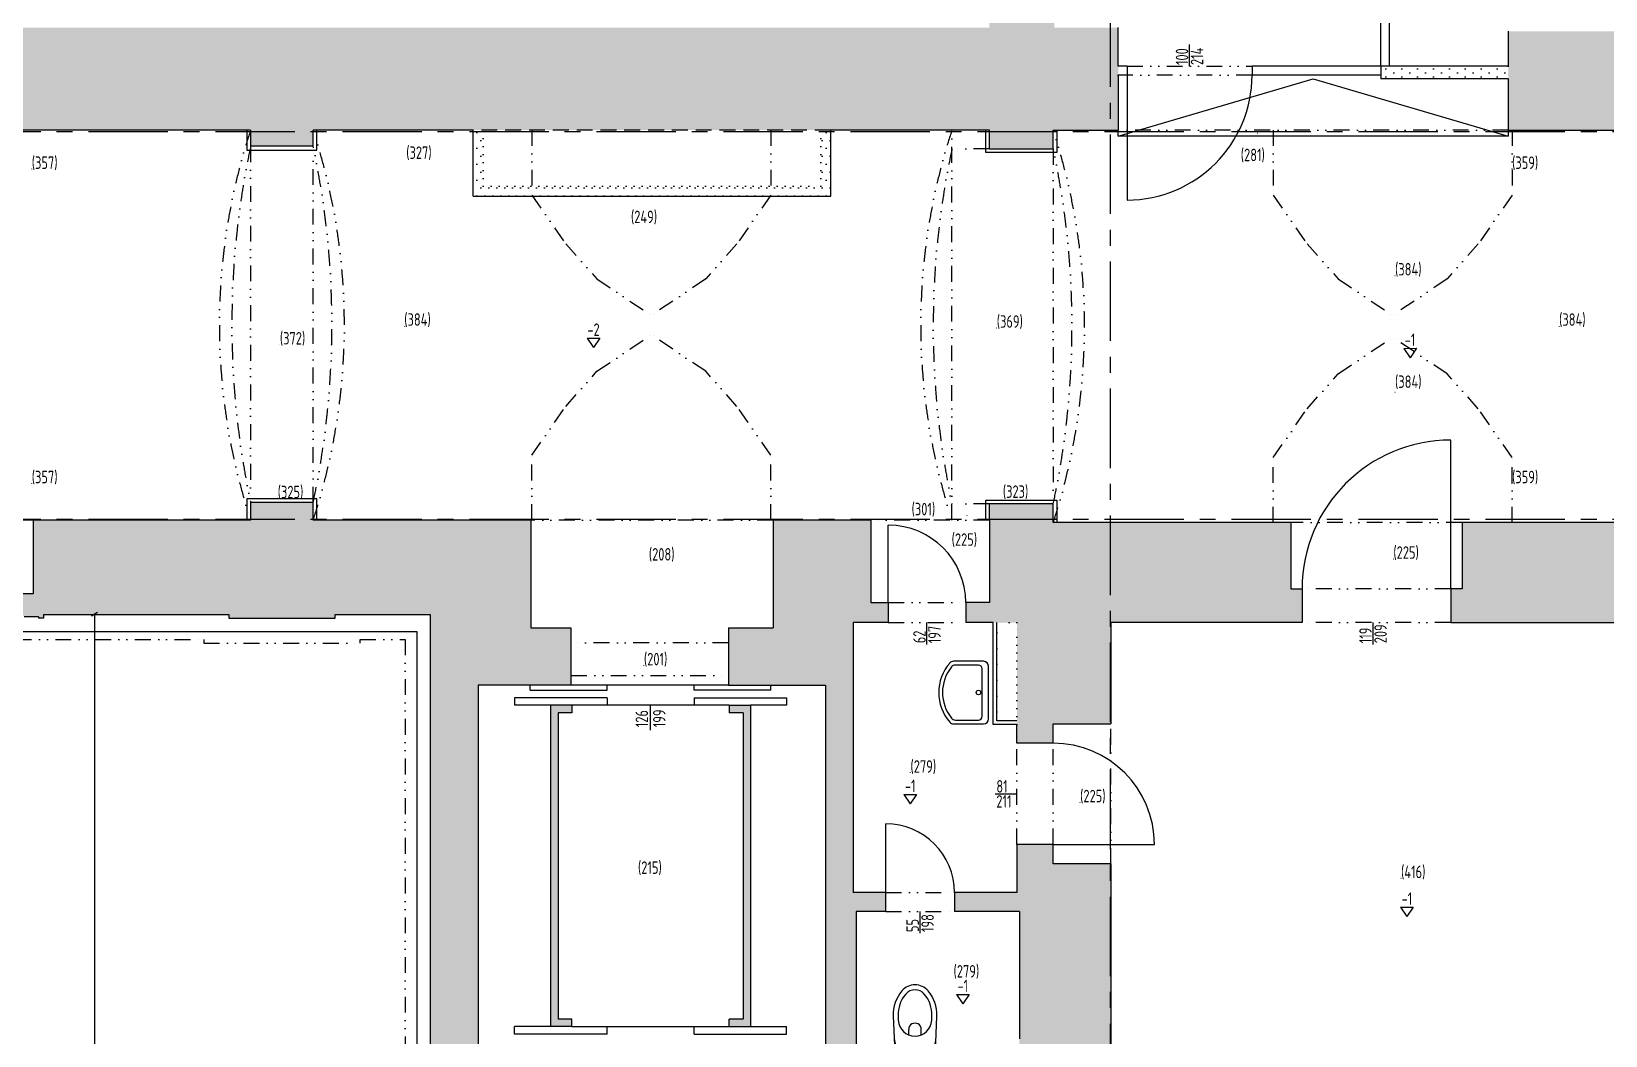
# Model space of a CAD drawing. Header units: centimetres. Extents: x -147 to 196535, y -264 to 83836.
# Drawn here: x 58651 to 83832, y 16918 to 32980 of the extents above; entities that cross this region are included whole.
import ezdxf
from ezdxf.enums import TextEntityAlignment as Align

# ---------------------------------------------------------------- set-up
doc = ezdxf.new("R2010")
doc.units = ezdxf.units.CM
doc.header["$LTSCALE"] = 20
doc.header["$PDMODE"] = 2
for name, pattern in [('GETRENNT', [31.75, 12.7, -6.35, 0, -6.35, 0, -6.35]), ('MITTE', [50.8, 31.75, -6.35, 6.35, -6.35]), ('PUNKT', [6.35, 0, -6.35]), ('STRICHLINIE', [19.05, 12.7, -6.35])]:
    doc.linetypes.add(name, pattern=pattern)
for name, color, linetype in [('Bemassung', 134, 'Continuous'), ('VBW.Abgelotet', 6, 'GETRENNT'), ('VBW.AbgelotetUmgeklappt', 252, 'GETRENNT'), ('VBW.Achsen', 244, 'MITTE'), ('VBW.Ansicht', 3, 'Continuous'), ('VBW.HoeheAbsolut', 142, 'Continuous'), ('VBW.HoeheRelativ', 2, 'Continuous'), ('VBW.Installation', 200, 'Continuous'), ('VBW.Sanitaer', 4, 'Continuous'), ('VBW.Schnitt', 7, 'Continuous'), ('VBW.SchnittTrockenbau', 42, 'Continuous'), ('VBW.Schraffur', 9, 'Continuous'), ('VBW.Text', 84, 'Continuous'), ('VBW.Tuer', 4, 'Continuous'), ('VBW.Verdeckt', 6, 'STRICHLINIE'), ('VBW.Verlauf', 2, 'PUNKT')]:
    doc.layers.add(name, color=color, linetype=linetype)
doc.styles.add('VBWText', font='isocp.shx', dxfattribs={"width": 0.8})
doc.dimstyles.new('M50BR', dxfattribs={"dimtxt": 10, "dimasz": 0.5, "dimexe": 2, "dimexo": 0, "dimgap": 10, "dimtad": 4, "dimdec": 0, "dimdsep": 46, "dimtxsty": 'VBWText', "dimblk": 'BemVBW', "dimcen": 2, "dimse1": 1, "dimse2": 1, "dimclrd": 134, "dimclre": 40, "dimclrt": 134, "dimadec": 0, "dimazin": 0, "dimtfac": 1.428571, "dimtdec": 0, "dimtix": 1, "dimtmove": 2, "dimatfit": 3, "dimldrblk": 'NONE', "dimfxl": 1, "dimtvp": 1.428571, "dimtolj": 1, "dimarcsym": 0})
pattern_1 = [(360, (-7744151.96, 15768824.58), (63.4999998, 126.9999996), [0, -126.9999996])]

# ---------------------------------------------------------------- blocks, each defined once
blk = doc.blocks.new('HoeKote')
for p, q in [((-1.01, 1.5), (1.01, 1.5)), ((-1.01, 1.5), (0, 0)), ((1.01, 1.5), (0, 0))]:
    blk.add_line(p, q)
at = {"style": 'VBWText', "width": 0.8}
blk.add_attdef('HOEHE', text='', height=2, rotation=0.1, dxfattribs=at).set_placement((0, 2.86), align=Align.MIDDLE)
blk = doc.blocks.new('Waschbecken')
for p, q in [((-25, 8), (-25, -15.9)), ((-22, 6.6), (-22, -11.9)), ((22, -11.9), (22, 6.6)), ((25, -15.9), (25, 8)), ((-21, -19.9), (21, -19.9)), ((-19, -14.9), (19, -14.9))]:
    blk.add_line(p, q)
blk.add_circle((0, -11.9), 1.81)
for centre, radius, start, end in [((0, -15.9), 35.8, 48.6972, 131.3028), ((0, -15.9), 32.8, 51.3438, 128.6562), ((-21, 8), 4, 131.3028, 180), ((-18, 6.6), 4, 128.6562, 180), ((18, 6.6), 4, 0, 51.3438), ((21, 8), 4, 0, 48.6972), ((-19, -11.9), 3, 180, 270), ((19, -11.9), 3, 270, 0), ((-21, -15.9), 4, 180, 270), ((21, -15.9), 4, 270, 0)]:
    blk.add_arc(centre, radius, start, end)
blk = doc.blocks.new('Toilette')
for p, q in [((5.1, 17.5), (-30, 16)), ((-30, 16), (-30, -16)), ((5.3, 13.5), (1.9, 13.4)), ((-10, 5), (-5.6, 5)), ((-10, -5), (-5.6, -5)), ((-30, -16), (5.1, -17.5)), ((1.9, -13.4), (5.3, -13.5))]:
    blk.add_line(p, q)
for centre, radius, start, end in [((-17, 4.7), 10.6, 121.2231, 167.0871), ((-11.6, -4.2), 20.9, 89.852, 121.2227), ((2.4, 0), 13.4, 92.3533, 267.6466), ((6.3, -11.3), 28.8, 48.9445, 92.354), ((6.3, -11.3), 24.8, 48.9445, 92.354), ((-1.3, -0.1), 27, 164.6634, 195.0176), ((-5.6, 0), 5, 270, 90), ((16.2, 0), 9.84, 311.0552, 48.9448), ((16.2, 0), 13.8, 311.0553, 48.9447), ((-17, -4.7), 10.6, 192.9135, 238.7065), ((6.3, 11.3), 28.8, 267.646, 311.0555), ((6.3, 11.3), 24.8, 267.646, 311.0555), ((-11.7, 4), 20.8, 238.707, 270.2997)]:
    blk.add_arc(centre, radius, start, end)
blk = doc.blocks.new('BemVBW')
at = {"layer": 'Bemassung'}
for p, q in [((2.8, -4.9), (-2.8, 4.9)), ((-1.1, 0), (1.1, 0))]:
    blk.add_line(p, q, dxfattribs=at)
at = {"layer": 'Bemassung', "color": 4}
blk.add_line((0, 8.5), (0, -8.5), dxfattribs=at)
blk = doc.blocks.new('*D385')
at = {"layer": 'Bemassung', "color": 134, "lineweight": -2, "transparency": 16777216}
blk.add_line((50737, 4407), (143539, 4407), dxfattribs=at)
at = {"layer": 'Defpoints', "color": 0, "transparency": 16777216}
for p in [(50727, 23595), (143549, 23617), (143549, 4407)]:
    blk.add_point(p, dxfattribs=at)
at = {"layer": 'Bemassung', "color": 134, "lineweight": -2, "transparency": 16777216, "xscale": 9.999999971459891, "yscale": 9.999999971459891, "zscale": 9.999999971459891, "rotation": 180}
blk.add_blockref('BemVBW', (50727, 4407), dxfattribs=at)
at = {"layer": 'Bemassung', "color": 134, "lineweight": -2, "transparency": 16777216, "xscale": 9.999999971459891, "yscale": 9.999999971459891, "zscale": 9.999999971459891}
blk.add_blockref('BemVBW', (143549, 4407), dxfattribs=at)
at = {"layer": 'Bemassung', "color": 134, "transparency": 16777216, "insert": (97138, 4707), "char_height": 200, "attachment_point": 5, "style": 'VBWText'}
blk.add_mtext('\\A1;4641', dxfattribs=at)
blk = doc.blocks.new('_None')
blk = doc.blocks.new('*D402')
at = {"layer": 'Bemassung', "color": 134, "lineweight": -2, "transparency": 16777216}
blk.add_line((50737, 7607), (65017, 7607), dxfattribs=at)
at = {"layer": 'Defpoints', "color": 0, "transparency": 16777216}
for p in [(50727, 23595), (65027, 15715), (65027, 7607)]:
    blk.add_point(p, dxfattribs=at)
at = {"layer": 'Bemassung', "color": 134, "lineweight": -2, "transparency": 16777216, "xscale": 9.999999971459891, "yscale": 9.999999971459891, "zscale": 9.999999971459891, "rotation": 180}
blk.add_blockref('BemVBW', (50727, 7607), dxfattribs=at)
at = {"layer": 'Bemassung', "color": 134, "lineweight": -2, "transparency": 16777216, "xscale": 9.999999971459891, "yscale": 9.999999971459891, "zscale": 9.999999971459891}
blk.add_blockref('BemVBW', (65027, 7607), dxfattribs=at)
at = {"layer": 'Bemassung', "color": 134, "transparency": 16777216, "insert": (57877, 7907), "char_height": 200, "attachment_point": 5, "style": 'VBWText'}
blk.add_mtext('\\A1;715', dxfattribs=at)
blk = doc.blocks.new('*D443')
at = {"layer": 'Bemassung', "color": 134, "lineweight": -2, "transparency": 16777216}
blk.add_line((65017, 6007), (58452, 6007), dxfattribs=at)
at = {"layer": 'Defpoints', "color": 0, "transparency": 16777216}
for p in [(58442, 23839), (65027, 15715), (58442, 6007)]:
    blk.add_point(p, dxfattribs=at)
at = {"layer": 'Bemassung', "color": 134, "lineweight": -2, "transparency": 16777216, "xscale": 9.999999971459891, "yscale": 9.999999971459891, "zscale": 9.999999971459891, "rotation": 180}
blk.add_blockref('BemVBW', (58442, 6007), dxfattribs=at)
at = {"layer": 'Bemassung', "color": 134, "lineweight": -2, "transparency": 16777216, "xscale": 9.999999971459891, "yscale": 9.999999971459891, "zscale": 9.999999971459891}
blk.add_blockref('BemVBW', (65027, 6007), dxfattribs=at)
at = {"layer": 'Bemassung', "color": 134, "transparency": 16777216, "insert": (61734, 6307), "char_height": 200, "attachment_point": 5, "style": 'VBWText'}
blk.add_mtext('\\A1;329', dxfattribs=at)

msp = doc.modelspace()

# ---------------------------------------------------------------- hatches: boundary and pattern name
at = {"layer": 'VBW.Schraffur'}
h = msp.add_hatch(color=256, dxfattribs=at)
h.dxf.hatch_style = 1
h.paths.add_polyline_path([(76036.6, 32423.4), (76036.6, 33043.4), (75516.6, 33043.4), (75016.6, 33043.4), (75016.6, 35283.4), (75016.6, 37463.4), (73976.6, 37463.4), (73976.6, 37403.4), (73976.6, 37103.4), (73976.6, 33203.4), (73976.6, 33043.4), (61636.6, 33043.4), (58956.6, 33043.4), (58716.6, 33043.4), (57756.6, 33043.4), (57756.6, 32243.4), (57756.6, 32043.4), (55116.6, 32043.4), (55116.6, 33043.4), (51336.6, 33043.4), (51336.6, 37063.4), (51316.6, 37403.4), (51316.6, 38983.4), (49176.6, 38983.4), (49176.6, 37403.4), (49716.6, 37403.4), (49716.6, 33083.4), (49416.6, 33083.4), (49156.6, 33083.4), (49156.6, 31903.4), (40276.6, 31903.4), (39879.6, 31903.4), (39879.6, 37403.4), (42576.6, 37403.4), (42576.6, 39003.4), (38296.6, 39003.4), (38296.6, 33003.4), (37656.6, 33003.4), (37656.6, 32623.4), (37656.6, 32483.4), (37656.6, 31403.4), (38296.6, 31403.4), (38296.6, 31123.4), (39276.6, 31123.4), (39276.6, 31364.2), (50056.6, 31450.4), (50056.6, 31143.4), (51316.6, 31143.4), (51316.6, 31403.4), (62156.6, 31403.4), (62156.6, 31143.4), (63156.6, 31143.4), (63156.6, 31403.4), (65716.6, 31403.4), (71436.6, 31403.4), (73976.6, 31403.4), (73976.6, 31103.4), (74996.6, 31103.4), (74996.6, 31403.4), (76036.6, 31403.4), (76036.6, 32283.4)])
h = msp.add_hatch(color=256, dxfattribs=at)
h.dxf.hatch_style = 1
h.paths.add_polyline_path([(85796.6, 32983.4), (84216.6, 32983.4), (82276.6, 32983.4), (82276.6, 32423.4), (82276.6, 32223.4), (82276.6, 31403.4), (85976.6, 31403.4), (85976.6, 31103.4), (86996.6, 31103.4), (86996.6, 31403.4), (91616.6, 31403.4), (91616.6, 31127.7), (92623.6, 31127.7), (92623.6, 31387.7), (95043.6, 31387.7), (95043.6, 31907.7), (95323.6, 31907.7), (95323.6, 32167.7), (95323.6, 32207.7), (95323.6, 32447.7), (95033.6, 32447.7), (95033.6, 33007.7), (92413.6, 33007.7), (92116.6, 33013.4), (87276.6, 33013.4), (87276.6, 38233.4), (86956.6, 38233.4), (86956.6, 38043.4), (85796.6, 38043.4), (85796.6, 33583.4)])
h.paths.add_polyline_path([(90790.4, 31071.4), (91316.2, 31071.4), (91316.2, 31401.4), (90790.4, 31401.4)], flags=25)
h = msp.add_hatch(dxfattribs=at)
h.set_pattern_fill('DOTS', color=42, scale=4, angle=-61.71788)
h.set_pattern_definition([(90, (-7744151.96, 15768824.58), (-126.9999996, 63.4999998), [0, -126.9999996])])
h.paths.add_polyline_path([(82276.6, 32423.4), (80236.6, 32423.4), (80236.6, 32223.4), (82276.6, 32223.4)])
h = msp.add_hatch(dxfattribs=at)
h.set_pattern_fill('DOTS', color=42, scale=4, angle=-151.71788)
h.set_pattern_definition(pattern_1)
h.paths.add_polyline_path([(71436.6, 31403.4), (71276.6, 31403.4), (71276.6, 30503.4), (65876.6, 30503.4), (65876.6, 31403.4), (65716.6, 31403.4), (65716.6, 30343.4), (71436.6, 30343.4)])
h = msp.add_hatch(color=256, dxfattribs=at)
h.dxf.hatch_style = 1
h.paths.add_polyline_path([(66636.6, 25163.4), (63156.6, 25163.4), (63156.6, 25443.4), (62156.6, 25443.4), (62156.6, 25163.4), (58676.6, 25163.4), (58676.6, 23983.1), (58442.3, 23983.1), (58442.3, 23694.8), (58472.3, 23694.8, 0.4142136), (58532.3, 23634.8), (58532.3, 23614.8), (58762.3, 23614.8), (58762.3, 23594.8), (58842.3, 23594.8), (58842.3, 23654.8), (61806.7, 23654.8), (61806.7, 23594.8), (63506.7, 23594.8), (63506.7, 23654.8), (65026.7, 23654.8), (65026.7, 15714.8), (71589.8, 15714.8), (71589.8, 15654.8), (71669.8, 15654.8), (71669.8, 15674.8), (71989.8, 15674.8), (71989.8, 16043.1), (71844, 16043.1), (71844, 18903.4), (72316.6, 18903.4), (72316.6, 19203.4), (71796.6, 19203.4), (71796.6, 23523.4), (72356.6, 23523.4), (72356.6, 23843.4), (72076.6, 23843.4), (72076.6, 25163.4), (70516.6, 25163.4), (70516.6, 23439.8), (69801.6, 23439.8), (69801.6, 22520.2), (71354.2, 22520.2), (71354.2, 16713.2), (65794.2, 16713.2), (65794.2, 22520.2), (67281.6, 22520.2), (67281.6, 23439.8), (66636.6, 23439.8)])
h = msp.add_hatch(color=256, dxfattribs=at)
h.dxf.hatch_style = 1
h.paths.add_polyline_path([(88620.4, 16066.1), (87196.6, 16066.1), (87196.6, 16583.4), (87196.6, 18663.4), (87196.6, 19503.4), (87196.6, 24143.4), (88036.6, 24143.4), (88156.6, 24143.4), (88156.6, 24463.4), (87576.6, 24463.4), (87576.6, 25163.4), (86996.6, 25163.4), (86996.6, 25443.4), (85976.6, 25443.4), (85976.6, 25123.4), (81536.6, 25123.4), (81536.6, 24063.4), (81356.6, 24063.4), (81356.6, 23523.4), (85896.6, 23523.4), (85896.6, 16066.1), (83823.5, 16066.1), (83823.5, 15006.1), (83741.7, 15006.1), (83741.7, 14717.8), (83771.7, 14717.8, 0.4142136), (83831.7, 14657.8), (83831.7, 14637.8), (84061.7, 14637.8), (84061.7, 14617.8), (84141.7, 14617.8), (84141.7, 14677.8), (85686.7, 14677.8), (85686.7, 14534.8), (87466.7, 14534.8), (87466.7, 14727.8), (88429.6, 14732.1), (88429.8, 14672.1), (88509.8, 14672.5), (88509.7, 14692.5), (88760, 14693.6), (88758.4, 15061.9), (88620.4, 15061.9)])
h = msp.add_hatch(color=256, dxfattribs=at)
h.dxf.hatch_style = 1
h.paths.add_polyline_path([(78976.6, 24063.4), (78796.6, 24063.4), (78796.6, 25123.4), (74996.6, 25123.4), (74996.6, 25423.4), (73976.6, 25423.4), (73976.6, 25163.4), (73976.6, 23843.4), (73596.6, 23843.4), (73596.6, 23523.4), (74036.6, 23523.4), (74416.6, 23523.4), (74416.6, 21893.4), (74416.6, 21593.4), (74996.6, 21593.4), (74996.6, 21903.4), (75916.6, 21903.4), (75916.6, 23523.4), (78976.6, 23523.4)])
h = msp.add_hatch(dxfattribs=at)
h.set_pattern_fill('DOTS', color=42, scale=4, angle=-151.71788)
h.set_pattern_definition(pattern_1)
h.paths.add_polyline_path([(74096.6, 23523.4), (74036.6, 23523.4), (74036.6, 21893.4), (74416.6, 21893.4), (74416.6, 21953.4), (74096.6, 21953.4)])
h = msp.add_hatch(color=256, dxfattribs=at)
h.dxf.hatch_style = 1
h.paths.add_polyline_path([(67294.2, 17180.2), (67074.2, 17180.2), (67074.2, 22080.2), (67294.2, 22080.2), (67294.2, 22200.2), (66954.2, 22200.2), (66954.2, 17060.2), (67294.2, 17060.2)])
h = msp.add_hatch(color=256, dxfattribs=at)
h.dxf.hatch_style = 1
h.paths.add_polyline_path([(69814.2, 17180.2), (69814.2, 17060.2), (70154.2, 17060.2), (70154.2, 22200.2), (69814.2, 22200.2), (69814.2, 22080.2), (70034.2, 22080.2), (70034.2, 17180.2)])
h = msp.add_hatch(color=256, dxfattribs=at)
h.dxf.hatch_style = 1
h.paths.add_polyline_path([(75916.6, 19663.4), (74996.6, 19663.4), (74996.6, 19973.4), (74416.6, 19973.4), (74416.6, 19203.4), (73416.6, 19203.4), (73416.6, 18903.4), (74456.6, 18903.4), (74456.6, 16863.4), (74456.6, 16543.1), (74016.6, 16543.1), (73604, 16543.1), (73604, 16043.1), (73458.2, 16043.1), (73458.2, 15674.8), (73778.2, 15674.8), (73778.2, 15654.8), (73858.2, 15654.8), (73858.2, 15714.8), (74366.7, 15714.8), (74366.7, 14534.8), (76126.7, 14534.8), (76126.7, 14677.8), (77725.2, 14677.8), (77725.2, 14617.8), (77805.2, 14617.8), (77805.2, 14637.8), (78035.2, 14637.8), (78035.2, 14657.8, 0.4142136), (78095.2, 14717.8), (78125.2, 14717.8), (78125.2, 15006.1), (78043.5, 15006.1), (78043.5, 16066.1), (75916.6, 16066.1)])

# ---------------------------------------------------------------- linework, layer by layer
at = {"layer": 'Bemassung', "color": 134}
msp.add_line((59659.2, 23644.8), (59659.2, 1612.9), dxfattribs=at)
at = {"layer": 'VBW.Abgelotet'}
for p, q in [((76176.6, 32423.4), (78176.6, 32423.4)), ((78176.6, 32283.4), (76176.6, 32283.4)), ((66656.6, 31403.4), (66656.6, 30363.4)), ((70476.6, 31403.4), (70476.6, 30363.4)), ((73376.6, 25163.4), (73376.6, 31403.4)), ((82276.6, 31403.4), (76036.6, 31403.4)), ((78516.6, 31403.4), (78516.6, 30363.4)), ((82336.6, 31403.4), (82336.6, 30363.4)), ((62156.6, 31143.4), (62156.6, 25443.4)), ((63156.6, 25443.4), (63156.6, 31143.4)), ((73976.6, 31103.4), (73376.6, 31103.4)), ((74996.6, 31103.4), (74996.6, 25423.4)), ((66656.6, 30363.4), (67196.6, 29583.4)), ((70476.6, 30363.4), (69936.6, 29583.4)), ((78516.6, 30363.4), (79056.6, 29583.4)), ((82336.6, 30363.4), (81796.6, 29583.4)), ((67196.6, 29583.4), (67696.6, 29023.4)), ((69936.6, 29583.4), (69436.6, 29023.4)), ((79056.6, 29583.4), (79556.6, 29023.4)), ((81796.6, 29583.4), (81296.6, 29023.4)), ((67696.6, 29023.4), (68566.6, 28436.7)), ((69436.6, 29023.4), (68566.6, 28436.7)), ((79556.6, 29023.4), (80426.6, 28436.7)), ((81296.6, 29023.4), (80426.6, 28436.7)), ((67696.6, 27543.4), (68566.6, 28130.1)), ((69436.6, 27543.4), (68566.6, 28130.1)), ((79556.6, 27503.4), (80426.6, 28090.1)), ((81296.6, 27503.4), (80426.6, 28090.1)), ((67196.6, 26983.4), (67696.6, 27543.4)), ((69936.6, 26983.4), (69436.6, 27543.4)), ((79056.6, 26943.4), (79556.6, 27503.4)), ((81796.6, 26943.4), (81296.6, 27503.4)), ((66656.6, 26203.4), (67196.6, 26983.4)), ((70476.6, 26203.4), (69936.6, 26983.4)), ((78516.6, 26163.4), (79056.6, 26943.4)), ((82336.6, 26163.4), (81796.6, 26943.4)), ((66656.6, 25163.4), (66656.6, 26203.4)), ((70476.6, 25163.4), (70476.6, 26203.4)), ((78516.6, 25123.4), (78516.6, 26163.4)), ((82336.6, 25123.4), (82336.6, 26163.4)), ((73976.6, 25423.4), (73376.6, 25423.4)), ((70516.6, 25163.4), (66636.6, 25163.4)), ((73976.6, 25163.4), (72076.6, 25163.4)), ((81536.6, 25123.4), (78796.6, 25123.4)), ((81356.6, 24063.4), (78976.6, 24063.4)), ((72356.6, 23843.4), (73596.6, 23843.4)), ((72356.6, 23523.4), (73596.6, 23523.4)), ((81356.6, 23523.4), (78976.6, 23523.4)), ((52046.7, 23254.8), (61406.7, 23254.8)), ((61406.7, 23254.8), (61406.7, 23194.8)), ((61406.7, 23194.8), (63906.7, 23194.8)), ((63906.7, 23194.8), (63906.7, 23254.8)), ((63906.7, 23254.8), (64626.7, 23254.8)), ((64626.7, 23254.8), (64626.7, 15314.8)), ((69801.6, 23199.8), (67281.6, 23199.8)), ((67281.6, 22679.8), (69801.6, 22679.8)), ((75916.6, 19663.4), (75916.6, 21903.4)), ((74416.6, 19973.4), (74416.6, 21593.4)), ((74996.6, 19973.4), (74996.6, 21593.4)), ((72316.6, 19203.4), (73416.6, 19203.4)), ((72316.6, 18903.4), (73416.6, 18903.4))]:
    msp.add_line(p, q, dxfattribs=at)
at = {"layer": 'VBW.AbgelotetUmgeklappt'}
for centre, radius, start, end in [((71640.6, 28283.4), 9984, 161.79008, 198.20992), ((53672.6, 28283.4), 9984, 341.79008, 18.20992), ((82860.6, 28283.4), 9984, 161.79008, 198.20992), ((65387, 28263.4), 10109.6, 341.90486, 18.09514), ((75544.1, 28293.4), 13687.5, 167.98199, 192.01801), ((49769.1, 28293.4), 13687.5, 347.98199, 12.01801), ((86668.6, 28263.4), 13592, 167.9394, 192.0606), ((61703.9, 28263.4), 13592.7, 347.93998, 12.06002)]:
    msp.add_arc(centre, radius, start, end, dxfattribs=at)
at = {"layer": 'VBW.Achsen', "ltscale": 2}
for p, q in [((75912.1, 1612.9), (75912.1, 55784.5)), ((174622.3, 31374.8), (19455.7, 31374.8)), ((174622.3, 25174.8), (19455.7, 25174.8))]:
    msp.add_line(p, q, dxfattribs=at)
at = {"layer": 'VBW.Ansicht'}
for p, q in [((76036.6, 31303.4), (79156.6, 32223.4)), ((79156.6, 32223.4), (82276.6, 31303.4)), ((76036.6, 31303.4), (76036.6, 31403.4)), ((82276.6, 31303.4), (76036.6, 31303.4)), ((82276.6, 31403.4), (82276.6, 31303.4)), ((58676.6, 25163.4), (54816.6, 25163.4)), ((64818.7, 23378.2), (50998.7, 23378.2)), ((64818.7, 15558.2), (64818.7, 23378.2)), ((69801.6, 22520.2), (67281.6, 22520.2)), ((69814.2, 22200.2), (67294.2, 22200.2)), ((67294.2, 17060.2), (69814.2, 17060.2))]:
    msp.add_line(p, q, dxfattribs=at)
for points in [[(62096.6, 31403.4), (62096.6, 31083.4), (63216.6, 31083.4), (63216.6, 31403.4)], [(75056.6, 31403.4), (75056.6, 31043.4), (73916.6, 31043.4), (73916.6, 31403.4)], [(63216.6, 25163.4), (63216.6, 25503.4), (62096.6, 25503.4), (62096.6, 25163.4)], [(73916.6, 25163.4), (73916.6, 25483.4), (75056.6, 25483.4), (75056.6, 25123.4)]]:
    msp.add_lwpolyline(points, dxfattribs=at)
at = {"layer": 'VBW.HoeheRelativ'}
for p in [(64809.9, 31403.4), (78261.1, 31353.7), (58654.6, 30780.8), (82336.4, 30780.8), (68393.5, 30388.5), (80464, 29076.1), (64621.9, 28263.4), (74092.4, 28240.5), (83096.6, 28263.4), (62623.2, 27972.2), (80464, 27209.6), (58654.6, 25752.3), (82336.4, 25752.3), (62589.2, 25512.6), (74189.6, 25518.6), (73618.5, 25239.1), (73370.5, 24752.2), (68526.2, 24515.8), (80437.5, 24544.7), (68447.4, 22839.8), (72711.8, 21121.9), (75425.6, 20648.5), (68352.5, 19504.1), (80559.8, 19435), (73400.9, 17844.9)]:
    msp.add_point(p, dxfattribs=at)
at = {"layer": 'VBW.Installation'}
for p, q in [((80236.6, 32423.4), (80236.6, 38143.4)), ((80376.6, 32423.4), (80376.6, 38143.4)), ((76176.6, 32423.4), (76036.6, 32423.4)), ((76176.6, 32283.4), (76036.6, 32283.4)), ((76176.6, 32423.4), (76176.6, 32283.4)), ((80236.6, 32423.4), (78176.6, 32423.4)), ((78176.6, 32423.4), (78176.6, 32283.4)), ((80236.6, 32283.4), (78176.6, 32283.4))]:
    msp.add_line(p, q, dxfattribs=at)
at = {"layer": 'VBW.Schnitt'}
for p, q in [((76036.6, 32423.4), (76036.6, 33043.4)), ((82276.6, 32983.4), (82276.6, 32423.4)), ((76036.6, 32283.4), (76036.6, 31403.4)), ((82276.6, 32223.4), (82276.6, 31403.4)), ((62156.6, 31403.4), (51316.6, 31403.4)), ((62156.6, 31403.4), (62156.6, 31143.4)), ((63156.6, 31143.4), (63156.6, 31403.4)), ((65716.6, 31403.4), (63156.6, 31403.4)), ((73976.6, 31403.4), (71436.6, 31403.4)), ((73976.6, 31103.4), (73976.6, 31403.4)), ((74996.6, 31103.4), (74996.6, 31403.4)), ((74996.6, 31403.4), (76036.6, 31403.4)), ((82276.6, 31403.4), (85976.6, 31403.4)), ((63156.6, 31143.4), (62156.6, 31143.4)), ((73976.6, 31103.4), (74996.6, 31103.4)), ((62156.6, 25443.4), (62156.6, 25163.4)), ((63156.6, 25443.4), (62156.6, 25443.4)), ((63156.6, 25163.4), (63156.6, 25443.4)), ((74996.6, 25423.4), (73976.6, 25423.4)), ((73976.6, 25163.4), (73976.6, 25423.4)), ((74996.6, 25123.4), (74996.6, 25423.4)), ((62156.6, 25163.4), (58676.6, 25163.4)), ((58676.6, 25163.4), (58676.6, 23983.1)), ((66636.6, 25163.4), (63156.6, 25163.4)), ((66636.6, 25163.4), (66636.6, 23439.8)), ((72076.6, 25163.4), (70516.6, 25163.4)), ((70516.6, 25163.4), (70516.6, 23439.8)), ((72076.6, 25163.4), (72076.6, 23843.4)), ((73976.6, 25163.4), (73976.6, 23843.4)), ((78796.6, 25123.4), (74996.6, 25123.4)), ((78796.6, 25123.4), (78796.6, 24063.4)), ((85976.6, 25123.4), (81536.6, 25123.4)), ((81536.6, 25123.4), (81536.6, 24063.4)), ((58676.6, 23983.1), (58442.3, 23983.1)), ((78796.6, 24063.4), (78976.6, 24063.4)), ((78976.6, 24063.4), (78976.6, 23523.4)), ((81356.6, 24063.4), (81356.6, 23523.4)), ((81536.6, 24063.4), (81356.6, 24063.4)), ((72076.6, 23843.4), (72356.6, 23843.4)), ((72356.6, 23843.4), (72356.6, 23523.4)), ((73976.6, 23843.4), (73596.6, 23843.4)), ((73596.6, 23843.4), (73596.6, 23523.4)), ((58762.3, 23614.8), (58532.3, 23614.8)), ((58762.3, 23614.8), (58762.3, 23594.8)), ((58842.3, 23594.8), (58762.3, 23594.8)), ((58842.3, 23654.8), (61806.7, 23654.8)), ((58842.3, 23654.8), (58842.3, 23594.8)), ((61806.7, 23654.8), (61806.7, 23594.8)), ((61806.7, 23594.8), (63506.7, 23594.8)), ((63506.7, 23594.8), (63506.7, 23654.8)), ((63506.7, 23654.8), (65026.7, 23654.8)), ((65026.7, 23654.8), (65026.7, 15714.8)), ((66636.6, 23439.8), (67281.6, 23439.8)), ((67281.6, 23439.8), (67281.6, 22520.2)), ((69801.6, 23439.8), (70516.6, 23439.8)), ((69801.6, 23439.8), (69801.6, 22520.2)), ((72356.6, 23523.4), (71796.6, 23523.4)), ((71796.6, 23523.4), (71796.6, 19203.4)), ((74036.6, 23523.4), (73596.6, 23523.4)), ((78976.6, 23523.4), (75916.6, 23523.4)), ((75916.6, 23523.4), (75916.6, 21903.4)), ((81356.6, 23523.4), (85896.6, 23523.4)), ((65794.2, 22520.2), (65794.2, 16713.2)), ((67281.6, 22520.2), (65794.2, 22520.2)), ((69801.6, 22520.2), (71354.2, 22520.2)), ((71354.2, 22520.2), (71354.2, 16713.2)), ((66954.2, 22200.2), (66954.2, 17060.2)), ((67294.2, 22200.2), (66954.2, 22200.2)), ((67294.2, 22200.2), (67294.2, 22080.2)), ((69814.2, 22200.2), (69814.2, 22080.2)), ((69814.2, 22200.2), (70154.2, 22200.2)), ((70154.2, 22200.2), (70154.2, 17060.2)), ((67294.2, 22080.2), (67074.2, 22080.2)), ((67074.2, 22080.2), (67074.2, 17180.2)), ((70034.2, 22080.2), (69814.2, 22080.2)), ((70034.2, 22080.2), (70034.2, 17180.2)), ((74416.6, 21593.4), (74416.6, 21893.4)), ((74996.6, 21593.4), (74996.6, 21903.4)), ((74996.6, 21903.4), (75916.6, 21903.4)), ((74996.6, 21593.4), (74416.6, 21593.4)), ((74996.6, 19973.4), (74416.6, 19973.4)), ((74416.6, 19973.4), (74416.6, 19203.4)), ((74996.6, 19663.4), (74996.6, 19973.4)), ((75916.6, 19663.4), (74996.6, 19663.4)), ((75916.6, 19663.4), (75916.6, 16066.1)), ((72316.6, 19203.4), (71796.6, 19203.4)), ((72316.6, 18903.4), (72316.6, 19203.4)), ((74416.6, 19203.4), (73416.6, 19203.4)), ((73416.6, 19203.4), (73416.6, 18903.4)), ((72316.6, 18903.4), (71844, 18903.4)), ((71844, 18903.4), (71844, 16043.1)), ((74456.6, 18903.4), (73416.6, 18903.4)), ((74456.6, 18903.4), (74456.6, 16863.4)), ((67294.2, 17180.2), (67074.2, 17180.2)), ((67294.2, 17060.2), (67294.2, 17180.2)), ((70034.2, 17180.2), (69814.2, 17180.2)), ((69814.2, 17060.2), (69814.2, 17180.2)), ((67294.2, 17060.2), (66954.2, 17060.2)), ((69814.2, 17060.2), (70154.2, 17060.2))]:
    msp.add_line(p, q, dxfattribs=at)
at = {"layer": 'VBW.SchnittTrockenbau'}
for p, q in [((80236.6, 32423.4), (80236.6, 32223.4)), ((82276.6, 32423.4), (80236.6, 32423.4)), ((82276.6, 32223.4), (80236.6, 32223.4)), ((65716.6, 30343.4), (65716.6, 31403.4)), ((71436.6, 30343.4), (71436.6, 31403.4)), ((65716.6, 30343.4), (71436.6, 30343.4)), ((74036.6, 21893.4), (74036.6, 23523.4)), ((74096.6, 21953.4), (74096.6, 23523.4)), ((74416.6, 21953.4), (74096.6, 21953.4)), ((74416.6, 21893.4), (74036.6, 21893.4))]:
    msp.add_line(p, q, dxfattribs=at)
at = {"layer": 'VBW.Text'}
for p, q in [((77176.6, 32423.4), (77176.6, 32773.4)), ((72976.6, 23173.4), (72976.6, 23523.4)), ((80112.7, 23173.5), (80112.7, 23523.5)), ((68554.2, 21800.2), (68554.2, 22200.2)), ((74066.6, 20783.4), (74416.6, 20783.4)), ((72866.6, 18553.4), (72866.6, 18903.4))]:
    msp.add_line(p, q, dxfattribs=at)
at = {"layer": 'VBW.Tuer'}
for p, q in [((76176.6, 32283.4), (76176.6, 30283.4)), ((81356.6, 24063.4), (81356.6, 26443.4)), ((72356.6, 23843.4), (72356.6, 25083.4)), ((66628.5, 22440.2), (66628.5, 22520.2)), ((66628.5, 22440.2), (67859.8, 22440.2)), ((67859.8, 22440.2), (67859.8, 22520.2)), ((69249.5, 22440.2), (69249.5, 22520.2)), ((70480.8, 22440.2), (69249.5, 22440.2)), ((70480.8, 22440.2), (70480.8, 22520.2)), ((67858.8, 22320.2), (66378.8, 22320.2)), ((66378.8, 22320.2), (66378.8, 22200.2)), ((66954.2, 22200.2), (66378.8, 22200.2)), ((67858.8, 22320.2), (67858.8, 22200.2)), ((69249.5, 22320.2), (70729.5, 22320.2)), ((69249.5, 22320.2), (69249.5, 22200.2)), ((70729.5, 22200.2), (70154.2, 22200.2)), ((70729.5, 22320.2), (70729.5, 22200.2)), ((72316.6, 19203.4), (72316.6, 20303.4)), ((74996.6, 19973.4), (76616.6, 19973.4)), ((66378.8, 16940.2), (66378.8, 17060.2)), ((66954.2, 17060.2), (66378.8, 17060.2)), ((67858.8, 16940.2), (66378.8, 16940.2)), ((67858.8, 16940.2), (67858.8, 17060.2)), ((69249.5, 16940.2), (69249.5, 17060.2)), ((69249.5, 16940.2), (70729.5, 16940.2)), ((70154.2, 17060.2), (70729.5, 17060.2)), ((70729.5, 16940.2), (70729.5, 17060.2))]:
    msp.add_line(p, q, dxfattribs=at)
for centre, radius, start, end in [((76176.6, 32283.4), 2000, 270, 0), ((81356.6, 24063.4), 2380, 90, 180), ((72356.6, 23843.4), 1240, 0, 90), ((74996.6, 19973.4), 1620, 0, 90), ((72316.6, 19203.4), 1100, 0, 90)]:
    msp.add_arc(centre, radius, start, end, dxfattribs=at)
at = {"layer": 'VBW.Verdeckt'}
msp.add_line((71436.6, 31403.4), (65716.6, 31403.4), dxfattribs=at)
at = {"layer": 'VBW.Verlauf'}
for p, q in [((76036.6, 32283.4), (76036.6, 32423.4)), ((82276.6, 32423.4), (82276.6, 32223.4)), ((65876.6, 30503.4), (65876.6, 31403.4)), ((71276.6, 30503.4), (71276.6, 31403.4)), ((65876.6, 30503.4), (71276.6, 30503.4)), ((74416.6, 23523.4), (74036.6, 23523.4)), ((74416.6, 21893.4), (74416.6, 23523.4))]:
    msp.add_line(p, q, dxfattribs=at)

# ---------------------------------------------------------------- block references
at = {"layer": 'Bemassung', "color": 134, "xscale": 9.999999971459891, "yscale": 9.999999971459891, "zscale": 9.999999971459891, "rotation": 90}
msp.add_blockref('BemVBW', (59659.2, 23654.8), dxfattribs=at)
at = {"layer": 'VBW.HoeheAbsolut', "xscale": 99.99999971459891, "yscale": 99.99999971459891, "zscale": 99.99999971459891}
for p, rotation, values in [((67643.5, 27923.9), 0.2821206841935772, {'HOEHE': '-2'}), ((80705.4, 27761.7), 0.2821206841935773, {'HOEHE': '-1'}), ((72709.9, 20624.2), 0.2821206841935772, {'HOEHE': '-1'}), ((80655.2, 18821.4), 0.2821206841935772, {'HOEHE': '-1'}), ((73550.6, 17425.9), 0.2821206841935772, {'HOEHE': '-1'})]:
    msp.add_blockref('HoeKote', p, dxfattribs=dict(at, rotation=rotation)).add_auto_attribs(values)
at = {"layer": 'VBW.Sanitaer', "xscale": 19.99999994291978, "yscale": 19.99999994291978, "zscale": 19.99999994291978}
for name, p, rotation in [('Waschbecken', (73562.4, 22404.6), 89.99999999993905), ('Toilette', (72785.1, 17127.9), 89.99999999998582)]:
    msp.add_blockref(name, p, dxfattribs=dict(at, rotation=rotation))

# ---------------------------------------------------------------- texts
at = {"layer": 'VBW.HoeheRelativ', "style": 'VBWText', "width": 0.8}
for s, p in [('(357)', (58654.6, 30780.8)), ('(281)', (77995.9, 30905)), ('(359)', (82336.4, 30780.8)), ('(249)', (68240.2, 29914.4)), ('(384)', (80464, 29076.1)), ('(369)', (74092.4, 28240.5)), ('(372)', (62623.2, 27972.2)), ('(384)', (80464, 27277.7)), ('(357)', (58654.6, 25752.3)), ('(359)', (82336.4, 25752.3)), ('(325)', (62589.2, 25512.6)), ('(323)', (74189.6, 25518.6)), ('(301)', (72729.8, 25239.1)), ('(208)', (68526.2, 24515.8)), ('(201)', (68447.4, 22839.8))]:
    msp.add_text(s, height=200, dxfattribs=at).set_placement(p)
for s, rotation, p in [('(327)', 0.00177, (64645.2, 30941.3)), ('(384)', 0.00177, (64613.5, 28271.6)), ('(384)', 0.00177, (83088.3, 28271.6)), ('(225)', 0.00134, (73370.5, 24752.2)), ('(225)', 0.00134, (80437.5, 24544.7)), ('(279)', 0.00134, (72711.8, 21121.9)), ('(225)', 0.00134, (75425.6, 20648.5)), ('(215)', 0.00134, (68352.5, 19504.1)), ('(416)', 0.00134, (80559.8, 19435)), ('(279)', 0.00134, (73400.9, 17844.9))]:
    msp.add_text(s, height=200, rotation=rotation, dxfattribs=at).set_placement(p)
at = {"layer": 'VBW.Text', "style": 'VBWText', "width": 0.8}
for s, rotation, p in [('100', 90, (77156.6, 32443.4)), ('214', 90, (77396.6, 32443.4)), ('197', 90, (73196.6, 23193.4)), ('119', 90, (80092.7, 23193.5)), ('209', 90, (80332.7, 23193.5)), ('62', 90, (72956.6, 23193.4)), ('126', 90, (68514.2, 21850.2)), ('199', 90, (68794.2, 21850.2)), ('81', 0, (74086.6, 20803.4)), ('211', 0, (74086.6, 20563.4)), ('55', 90, (72846.6, 18573.4)), ('198', 90, (73086.6, 18573.4))]:
    msp.add_text(s, height=200, rotation=rotation, dxfattribs=at).set_placement(p)

# ---------------------------------------------------------------- dimensions: what is measured, and where the dimension line sits
at = {"layer": 'Bemassung'}
for base, p1, p2, picture, middle in [((58442.3, 6007.1), (65026.7, 15714.8), (58442.3, 23839), '*D443', (61734.5, 6307.1)), ((143549.2, 4407.1), (50726.7, 23594.8), (143549.2, 23617.3), '*D385', (97138, 4707.1)), ((65026.7, 7607.1), (50726.7, 23594.8), (65026.7, 15714.8), '*D402', (57876.7, 7907.1))]:
    dim = msp.add_linear_dim(base=base, p1=p1, p2=p2, dimstyle='M50BR', override={"dimscale": 20, "dimlfac": 0.05}, dxfattribs=at)
    dim.commit()
    dim.dimension.update_dxf_attribs({"geometry": picture, "text_midpoint": middle})

doc.saveas('drawing.dxf')
